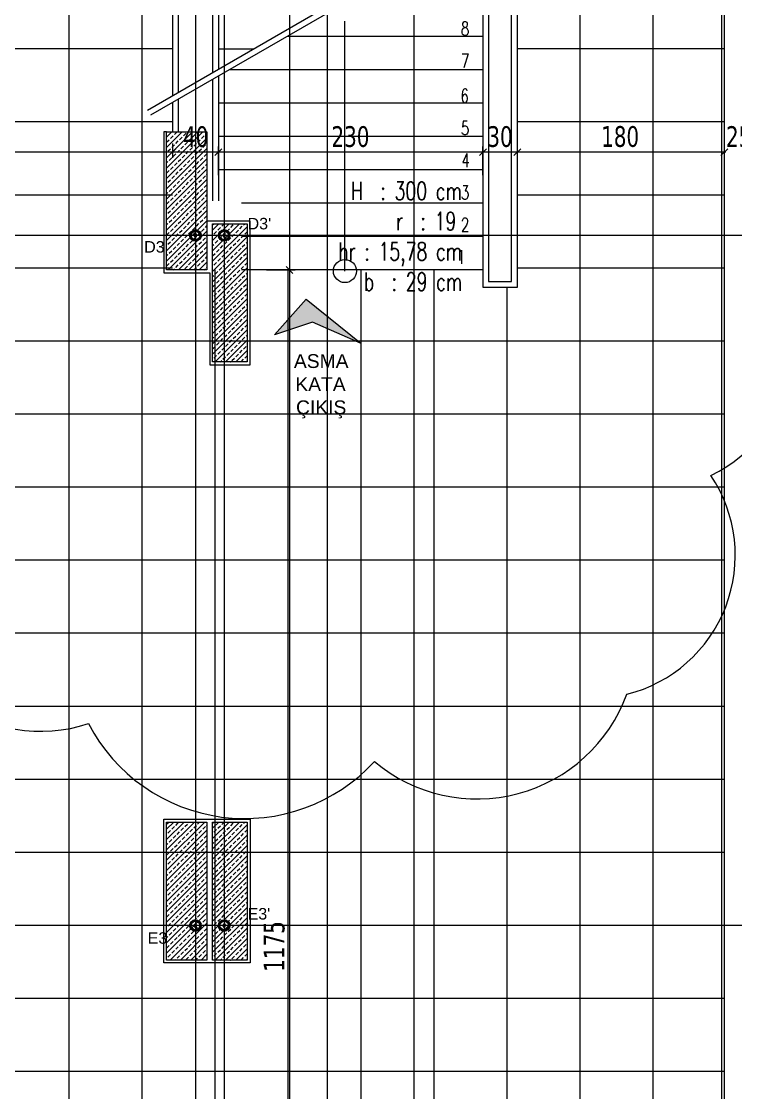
# Model space of a CAD drawing. Header units: millimetres. Extents: x 43168.9 to 43194.6, y -25545.1 to -25543.4.
# Drawn here: x 43171.6986 to 43171.8228, y -25544.373 to -25544.1867 of the extents above; entities that cross this region are included whole.
import ezdxf
from ezdxf.enums import TextEntityAlignment as Align

# ---------------------------------------------------------------- set-up
doc = ezdxf.new("R2010")
doc.units = ezdxf.units.MM
doc.header["$LTSCALE"] = 200
doc.linetypes.add('DASHDOT', pattern=[1, 0.5, -0.25, 0, -0.25])
doc.linetypes.add('DASHDOT2', pattern=[0.5, 0.25, -0.125, 0, -0.125])
for name, color, linetype in [('aks_sgh', 5, 'DASHDOT2'), ('duv_sgh', 4, 'Continuous'), ('kesitcizgisi_sgh', 22, 'Continuous'), ('kolon-b.a_sgh', 6, 'Continuous'), ('merdi_sgh', 3, 'Continuous'), ('olcuic_sgh', 183, 'Continuous'), ('sembol_sgh', 8, 'Continuous'), ('siva_sgh', 145, 'Continuous'), ('tarama-betonarme_sgh', 223, 'Continuous'), ('tarama-zemin_sgh', 197, 'Continuous'), ('yazi-genel_sgh', 7, 'Continuous'), ('yazi-merdi_sgh', 9, 'Continuous')]:
    doc.layers.add(name, color=color, linetype=linetype)
doc.styles.add('1-200', font='arial.ttf', dxfattribs={"height": 60})
doc.styles.add('dim', font='VERDANA.TTF', dxfattribs={"width": 0.7})
doc.styles.add('text2', font='arial.ttf')
doc.styles.add('text3', font='simplex8.shx', dxfattribs={"width": 0.7})

msp = doc.modelspace()

# ---------------------------------------------------------------- hatches: boundary and pattern name
h = msp.add_hatch(color=256)
edge = h.paths.add_edge_path()
edge.add_arc((43171.72888, -25544.22392), 0.001, 0, 360)
edge = h.paths.add_edge_path(flags=16)
edge.add_arc((43171.72888, -25544.22392), 0.00075, 0, 360)
h = msp.add_hatch(color=256)
edge = h.paths.add_edge_path()
edge.add_arc((43171.73388, -25544.22392), 0.001, 0, 360)
edge = h.paths.add_edge_path(flags=16)
edge.add_arc((43171.73388, -25544.22392), 0.00075, 0, 360)
msp.add_hatch(color=251).paths.add_polyline_path([(43171.74265, -25544.24121), (43171.74814, -25544.235), (43171.75771, -25544.2427), (43171.74922, -25544.23903)])
h = msp.add_hatch(color=256)
edge = h.paths.add_edge_path()
edge.add_arc((43171.72888, -25544.34392), 0.001, 0, 360)
edge = h.paths.add_edge_path(flags=16)
edge.add_arc((43171.72888, -25544.34392), 0.00075, 0, 360)
h = msp.add_hatch(color=256)
edge = h.paths.add_edge_path()
edge.add_arc((43171.73388, -25544.34392), 0.001, 0, 360)
edge = h.paths.add_edge_path(flags=16)
edge.add_arc((43171.73388, -25544.34392), 0.00075, 0, 360)

# ---------------------------------------------------------------- linework, layer by layer
at = {"color": 0, "linetype": 'ByBlock', "lineweight": -2}
for p, q in [((43171.72548, -25544.20885), (43171.72428, -25544.21005)), ((43171.72428, -25544.21005), (43171.72548, -25544.20885)), ((43171.73348, -25544.20885), (43171.73228, -25544.21005)), ((43171.73228, -25544.21005), (43171.73348, -25544.20885)), ((43171.77948, -25544.20885), (43171.77828, -25544.21005)), ((43171.77828, -25544.21005), (43171.77948, -25544.20885)), ((43171.78548, -25544.20885), (43171.78428, -25544.21005)), ((43171.78428, -25544.21005), (43171.78548, -25544.20885)), ((43171.82028, -25544.21005), (43171.82148, -25544.20885)), ((43171.82028, -25544.21005), (43171.82148, -25544.20885)), ((43171.72908, -25544.22372), (43171.72868, -25544.22372)), ((43171.72868, -25544.22372), (43171.72868, -25544.22412)), ((43171.72868, -25544.22412), (43171.72908, -25544.22412)), ((43171.72895, -25544.22385), (43171.72881, -25544.22399)), ((43171.72895, -25544.22399), (43171.72881, -25544.22385)), ((43171.72908, -25544.22412), (43171.72908, -25544.22372)), ((43171.73408, -25544.22372), (43171.73368, -25544.22372)), ((43171.73368, -25544.22372), (43171.73368, -25544.22412)), ((43171.73368, -25544.22412), (43171.73408, -25544.22412)), ((43171.73395, -25544.22385), (43171.73381, -25544.22399)), ((43171.73395, -25544.22399), (43171.73381, -25544.22385)), ((43171.73408, -25544.22412), (43171.73408, -25544.22372)), ((43171.74465, -25544.22932), (43171.74585, -25544.23052)), ((43171.74585, -25544.23052), (43171.74465, -25544.22932)), ((43171.72908, -25544.34372), (43171.72868, -25544.34372)), ((43171.72868, -25544.34372), (43171.72868, -25544.34412)), ((43171.72868, -25544.34412), (43171.72908, -25544.34412)), ((43171.72895, -25544.34385), (43171.72881, -25544.34399)), ((43171.72895, -25544.34399), (43171.72881, -25544.34385)), ((43171.72908, -25544.34412), (43171.72908, -25544.34372)), ((43171.73408, -25544.34372), (43171.73368, -25544.34372)), ((43171.73368, -25544.34372), (43171.73368, -25544.34412)), ((43171.73368, -25544.34412), (43171.73408, -25544.34412)), ((43171.73395, -25544.34385), (43171.73381, -25544.34399)), ((43171.73395, -25544.34399), (43171.73381, -25544.34385)), ((43171.73408, -25544.34412), (43171.73408, -25544.34372))]:
    msp.add_line(p, q, dxfattribs=at)
at = {"color": 0}
for p, q in [((43171.74265, -25544.24121), (43171.74814, -25544.235)), ((43171.74814, -25544.235), (43171.75771, -25544.2427)), ((43171.74922, -25544.23903), (43171.74265, -25544.24121)), ((43171.75771, -25544.2427), (43171.74922, -25544.23903))]:
    msp.add_line(p, q, dxfattribs=at)
for p, q in [((43171.81854, -25544.26568), (43171.81854, -25544.26568)), ((43171.80391, -25544.30369), (43171.80391, -25544.30369)), ((43171.71029, -25544.30881), (43171.71029, -25544.30881)), ((43171.76002, -25544.31539), (43171.76002, -25544.31539))]:
    msp.add_line(p, q)
at = {"color": 0, "linetype": 'Continuous', "lineweight": -2}
for centre, radius in [((43171.72888, -25544.22392), 0.001), ((43171.72888, -25544.22392), 0.00075), ((43171.73388, -25544.22392), 0.001), ((43171.73388, -25544.22392), 0.00075), ((43171.72888, -25544.34392), 0.001), ((43171.72888, -25544.34392), 0.00075), ((43171.73388, -25544.34392), 0.001), ((43171.73388, -25544.34392), 0.00075)]:
    msp.add_circle(centre, radius, dxfattribs=at)
for centre, radius, start, end in [((43171.80698, -25544.24218), 0.02619, 296.1748, 46.1748), ((43171.79791, -25544.27957), 0.02486, 283.952, 33.952), ((43171.70195, -25544.28336), 0.02678, 178.1452, 288.1452), ((43171.77787, -25544.29418), 0.02772, 229.9236, 339.9236), ((43171.73746, -25544.29469), 0.03062, 207.4646, 317.4646)]:
    msp.add_arc(centre, radius, start, end)
at = {"layer": 'aks_sgh'}
for p, q in [((43171.72888, -25543.74092), (43171.72888, -25544.60992)), ((43171.73388, -25543.74092), (43171.73388, -25544.60992)), ((43171.76688, -25543.74092), (43171.76688, -25544.60992)), ((43172.26688, -25544.22392), (43171.46488, -25544.22392)), ((43172.26688, -25544.34392), (43171.46488, -25544.34392))]:
    msp.add_line(p, q, dxfattribs=at)
at = {"layer": 'duv_sgh'}
msp.add_line((43171.82088, -25544.46492), (43171.82088, -25543.83992), dxfattribs=at)
at = {"layer": 'kesitcizgisi_sgh', "linetype": 'DASHDOT'}
msp.add_line((43171.75188, -25544.61379), (43171.75188, -25543.80816), dxfattribs=at)
at = {"layer": 'kolon-b.a_sgh'}
for p, q in [((43171.72388, -25544.20592), (43171.73088, -25544.20592)), ((43171.72388, -25544.22992), (43171.72388, -25544.20592)), ((43171.73088, -25544.20592), (43171.73088, -25544.22992)), ((43171.73188, -25544.22192), (43171.73788, -25544.22192)), ((43171.73188, -25544.24592), (43171.73188, -25544.22192)), ((43171.73788, -25544.22192), (43171.73788, -25544.24592)), ((43171.73088, -25544.22992), (43171.72388, -25544.22992)), ((43171.73788, -25544.24592), (43171.73188, -25544.24592)), ((43171.72388, -25544.32592), (43171.73088, -25544.32592)), ((43171.72388, -25544.34992), (43171.72388, -25544.32592)), ((43171.73088, -25544.32592), (43171.73088, -25544.34992)), ((43171.73188, -25544.32592), (43171.73788, -25544.32592)), ((43171.73188, -25544.34992), (43171.73188, -25544.32592)), ((43171.73788, -25544.32592), (43171.73788, -25544.34992)), ((43171.73088, -25544.34992), (43171.72388, -25544.34992)), ((43171.73788, -25544.34992), (43171.73188, -25544.34992))]:
    msp.add_line(p, q, dxfattribs=at)
at = {"layer": 'merdi_sgh'}
for p, q in [((43171.73188, -25544.10992), (43171.73188, -25544.19564)), ((43171.73288, -25544.10992), (43171.73288, -25544.19507)), ((43171.72488, -25544.12192), (43171.72488, -25544.19969)), ((43171.72588, -25544.12192), (43171.72588, -25544.19911)), ((43171.78882, -25544.16277), (43171.72056, -25544.20218)), ((43171.78932, -25544.16364), (43171.72106, -25544.20304)), ((43171.78388, -25544.23192), (43171.78388, -25544.16678)), ((43171.78488, -25544.23292), (43171.78488, -25544.1662)), ((43171.77988, -25544.16909), (43171.77988, -25544.23192)), ((43171.77888, -25544.16966), (43171.77888, -25544.23292)), ((43171.77888, -25544.18932), (43171.74483, -25544.18932)), ((43171.73902, -25544.19152), (43171.73288, -25544.19152)), ((43171.77888, -25544.19512), (43171.73479, -25544.19512)), ((43171.73188, -25544.1968), (43171.73188, -25544.21792)), ((43171.73288, -25544.19622), (43171.73288, -25544.21792)), ((43171.72488, -25544.20084), (43171.72488, -25544.20592)), ((43171.72588, -25544.20026), (43171.72588, -25544.20592)), ((43171.77888, -25544.20092), (43171.73288, -25544.20092)), ((43171.77888, -25544.20672), (43171.73288, -25544.20672)), ((43171.77888, -25544.21252), (43171.73288, -25544.21252)), ((43171.77888, -25544.21832), (43171.73688, -25544.21832)), ((43171.77888, -25544.22412), (43171.73688, -25544.22412)), ((43171.77888, -25544.22992), (43171.73688, -25544.22992)), ((43171.77988, -25544.23192), (43171.78388, -25544.23192)), ((43171.77888, -25544.23292), (43171.78488, -25544.23292))]:
    msp.add_line(p, q, dxfattribs=at)
at = {"layer": 'olcuic_sgh'}
for p, q in [((43171.74525, -25544.09767), (43171.74525, -25544.23017)), ((43171.72488, -25544.20792), (43171.72488, -25544.21045)), ((43171.72488, -25544.20792), (43171.72488, -25544.21045)), ((43171.73288, -25544.21345), (43171.73288, -25544.20845)), ((43171.73288, -25544.21345), (43171.73288, -25544.20845)), ((43171.77888, -25544.21345), (43171.77888, -25544.20845)), ((43171.77888, -25544.21345), (43171.77888, -25544.20845)), ((43171.78488, -25544.20945), (43171.78488, -25544.20845)), ((43171.78488, -25544.20945), (43171.78488, -25544.20845)), ((43171.82088, -25544.20945), (43171.82088, -25544.20845)), ((43171.82088, -25544.20945), (43171.82088, -25544.20845)), ((43171.72513, -25544.20945), (43171.54863, -25544.20945)), ((43171.73313, -25544.20945), (43171.72463, -25544.20945)), ((43171.77913, -25544.20945), (43171.73263, -25544.20945)), ((43171.78513, -25544.20945), (43171.77863, -25544.20945)), ((43171.82113, -25544.20945), (43171.78463, -25544.20945)), ((43171.82088, -25544.20945), (43171.81968, -25544.20945)), ((43171.74125, -25544.22992), (43171.74625, -25544.22992)), ((43171.74125, -25544.22992), (43171.74625, -25544.22992)), ((43171.74525, -25544.22967), (43171.74525, -25544.46517))]:
    msp.add_line(p, q, dxfattribs=at)
at = {"layer": 'sembol_sgh'}
msp.add_line((43171.75488, -25544.23012), (43171.75488, -25544.18667), dxfattribs=at)
msp.add_circle((43171.75488, -25544.23012), 0.002, dxfattribs=at)
at = {"layer": 'siva_sgh'}
for p, q in [((43171.82038, -25543.83992), (43171.82038, -25544.46492)), ((43171.72388, -25544.20592), (43171.72338, -25544.20592)), ((43171.72338, -25544.20592), (43171.72338, -25544.23042)), ((43171.73838, -25544.22142), (43171.73088, -25544.22142)), ((43171.73838, -25544.24642), (43171.73838, -25544.22142)), ((43171.72338, -25544.23042), (43171.73138, -25544.23042)), ((43171.73138, -25544.23042), (43171.73138, -25544.24642)), ((43171.73138, -25544.24642), (43171.73838, -25544.24642)), ((43171.72338, -25544.35042), (43171.72338, -25544.32542)), ((43171.72338, -25544.32542), (43171.73138, -25544.32542)), ((43171.73138, -25544.32542), (43171.73138, -25544.32542)), ((43171.73138, -25544.32542), (43171.73838, -25544.32542)), ((43171.73838, -25544.32542), (43171.73838, -25544.35042)), ((43171.73838, -25544.35042), (43171.72338, -25544.35042))]:
    msp.add_line(p, q, dxfattribs=at)
at = {"layer": 'tarama-betonarme_sgh'}
for p, q in [((43171.72388, -25544.20683), (43171.72479, -25544.20592)), ((43171.72388, -25544.20863), (43171.72659, -25544.20592)), ((43171.72388, -25544.21042), (43171.72838, -25544.20592)), ((43171.72388, -25544.21222), (43171.73018, -25544.20592)), ((43171.72388, -25544.20593), (43171.72389, -25544.20592)), ((43171.72456, -25544.20705), (43171.72501, -25544.2066)), ((43171.72523, -25544.20638), (43171.72568, -25544.20593)), ((43171.7268, -25544.2066), (43171.72725, -25544.20615)), ((43171.72748, -25544.20593), (43171.72749, -25544.20592)), ((43171.72837, -25544.20683), (43171.72882, -25544.20638)), ((43171.72905, -25544.20615), (43171.72928, -25544.20592)), ((43171.72995, -25544.20705), (43171.73039, -25544.2066)), ((43171.73062, -25544.20638), (43171.73088, -25544.20612)), ((43171.72388, -25544.21402), (43171.73088, -25544.20702)), ((43171.72388, -25544.20773), (43171.72433, -25544.20728)), ((43171.72478, -25544.20862), (43171.72523, -25544.20817)), ((43171.72546, -25544.20795), (43171.7259, -25544.2075)), ((43171.72613, -25544.20728), (43171.72658, -25544.20683)), ((43171.72635, -25544.20885), (43171.7268, -25544.2084)), ((43171.72703, -25544.20817), (43171.72748, -25544.20773)), ((43171.7277, -25544.2075), (43171.72815, -25544.20705)), ((43171.72792, -25544.20907), (43171.72837, -25544.20862)), ((43171.7286, -25544.2084), (43171.72905, -25544.20795)), ((43171.72927, -25544.20773), (43171.72972, -25544.20728)), ((43171.73017, -25544.20862), (43171.73062, -25544.20817)), ((43171.73084, -25544.20795), (43171.73088, -25544.20791)), ((43171.72388, -25544.21581), (43171.73088, -25544.20881)), ((43171.72388, -25544.20953), (43171.72388, -25544.20952)), ((43171.72411, -25544.2093), (43171.72456, -25544.20885)), ((43171.72433, -25544.21087), (43171.72478, -25544.21042)), ((43171.72501, -25544.21019), (43171.72546, -25544.20975)), ((43171.72568, -25544.20952), (43171.72613, -25544.20907)), ((43171.72658, -25544.21042), (43171.72703, -25544.20997)), ((43171.72725, -25544.20975), (43171.7277, -25544.2093)), ((43171.72815, -25544.21064), (43171.7286, -25544.21019)), ((43171.72882, -25544.20997), (43171.72927, -25544.20952)), ((43171.7295, -25544.2093), (43171.72995, -25544.20885)), ((43171.72972, -25544.21087), (43171.73017, -25544.21042)), ((43171.73039, -25544.21019), (43171.73084, -25544.20975)), ((43171.72388, -25544.21761), (43171.73088, -25544.21061)), ((43171.72388, -25544.21132), (43171.72411, -25544.21109)), ((43171.72456, -25544.21244), (43171.72501, -25544.21199)), ((43171.72523, -25544.21177), (43171.72568, -25544.21132)), ((43171.7259, -25544.21109), (43171.72635, -25544.21064)), ((43171.72613, -25544.21266), (43171.72658, -25544.21222)), ((43171.7268, -25544.21199), (43171.72725, -25544.21154)), ((43171.72748, -25544.21132), (43171.72792, -25544.21087)), ((43171.72837, -25544.21222), (43171.72882, -25544.21177)), ((43171.72905, -25544.21154), (43171.7295, -25544.21109)), ((43171.72995, -25544.21244), (43171.73039, -25544.21199)), ((43171.73062, -25544.21177), (43171.73088, -25544.21151)), ((43171.72388, -25544.2194), (43171.73088, -25544.2124)), ((43171.72388, -25544.21311), (43171.72433, -25544.21266)), ((43171.72388, -25544.2212), (43171.73088, -25544.2142)), ((43171.72411, -25544.21468), (43171.72456, -25544.21424)), ((43171.72478, -25544.21401), (43171.72523, -25544.21356)), ((43171.72546, -25544.21334), (43171.7259, -25544.21289)), ((43171.72635, -25544.21424), (43171.7268, -25544.21379)), ((43171.72703, -25544.21356), (43171.72748, -25544.21311)), ((43171.7277, -25544.21289), (43171.72815, -25544.21244)), ((43171.72792, -25544.21446), (43171.72837, -25544.21401)), ((43171.7286, -25544.21379), (43171.72905, -25544.21334)), ((43171.72927, -25544.21311), (43171.72972, -25544.21266)), ((43171.7295, -25544.21468), (43171.72995, -25544.21424)), ((43171.73017, -25544.21401), (43171.73062, -25544.21356)), ((43171.73084, -25544.21334), (43171.73088, -25544.2133)), ((43171.72388, -25544.21491), (43171.72388, -25544.21491)), ((43171.72388, -25544.223), (43171.73088, -25544.216)), ((43171.72433, -25544.21626), (43171.72478, -25544.21581)), ((43171.72501, -25544.21558), (43171.72546, -25544.21513)), ((43171.72568, -25544.21491), (43171.72613, -25544.21446)), ((43171.7259, -25544.21648), (43171.72635, -25544.21603)), ((43171.72658, -25544.21581), (43171.72703, -25544.21536)), ((43171.72725, -25544.21513), (43171.7277, -25544.21468)), ((43171.72815, -25544.21603), (43171.7286, -25544.21558)), ((43171.72882, -25544.21536), (43171.72927, -25544.21491)), ((43171.72972, -25544.21626), (43171.73017, -25544.21581)), ((43171.73039, -25544.21558), (43171.73084, -25544.21513)), ((43171.72388, -25544.21671), (43171.72411, -25544.21648)), ((43171.72388, -25544.22479), (43171.73088, -25544.21779)), ((43171.72456, -25544.21783), (43171.72501, -25544.21738)), ((43171.72523, -25544.21715), (43171.72568, -25544.21671)), ((43171.72613, -25544.21805), (43171.72658, -25544.2176)), ((43171.7268, -25544.21738), (43171.72725, -25544.21693)), ((43171.72748, -25544.21671), (43171.72792, -25544.21626)), ((43171.7277, -25544.21828), (43171.72815, -25544.21783)), ((43171.72837, -25544.2176), (43171.72882, -25544.21715)), ((43171.72905, -25544.21693), (43171.7295, -25544.21648)), ((43171.72995, -25544.21783), (43171.73039, -25544.21738)), ((43171.73062, -25544.21715), (43171.73088, -25544.21689)), ((43171.72388, -25544.2185), (43171.72433, -25544.21805)), ((43171.72388, -25544.22659), (43171.73088, -25544.21959)), ((43171.72411, -25544.22007), (43171.72456, -25544.21962)), ((43171.72478, -25544.2194), (43171.72523, -25544.21895)), ((43171.72546, -25544.21873), (43171.7259, -25544.21828)), ((43171.72635, -25544.21962), (43171.7268, -25544.21917)), ((43171.72703, -25544.21895), (43171.72748, -25544.2185)), ((43171.72792, -25544.21985), (43171.72837, -25544.2194)), ((43171.7286, -25544.21917), (43171.72905, -25544.21873)), ((43171.72927, -25544.2185), (43171.72972, -25544.21805)), ((43171.7295, -25544.22007), (43171.72995, -25544.21962)), ((43171.73017, -25544.2194), (43171.73062, -25544.21895)), ((43171.73084, -25544.21873), (43171.73088, -25544.21869)), ((43171.72388, -25544.2203), (43171.72388, -25544.2203)), ((43171.72388, -25544.22838), (43171.73088, -25544.22138)), ((43171.72433, -25544.22164), (43171.72478, -25544.2212)), ((43171.72501, -25544.22097), (43171.72546, -25544.22052)), ((43171.72568, -25544.2203), (43171.72613, -25544.21985)), ((43171.7259, -25544.22187), (43171.72635, -25544.22142)), ((43171.72658, -25544.2212), (43171.72703, -25544.22075)), ((43171.72725, -25544.22052), (43171.7277, -25544.22007)), ((43171.72748, -25544.22209), (43171.72792, -25544.22164)), ((43171.72815, -25544.22142), (43171.7286, -25544.22097)), ((43171.72882, -25544.22075), (43171.72927, -25544.2203)), ((43171.72972, -25544.22164), (43171.73017, -25544.2212)), ((43171.73039, -25544.22097), (43171.73084, -25544.22052)), ((43171.72388, -25544.2221), (43171.72411, -25544.22187)), ((43171.72388, -25544.22389), (43171.72433, -25544.22344)), ((43171.72414, -25544.22992), (43171.73088, -25544.22318)), ((43171.72456, -25544.22322), (43171.72501, -25544.22277)), ((43171.72523, -25544.22254), (43171.72568, -25544.22209)), ((43171.72613, -25544.22344), (43171.72658, -25544.22299)), ((43171.7268, -25544.22277), (43171.72725, -25544.22232)), ((43171.7277, -25544.22366), (43171.72815, -25544.22322)), ((43171.72837, -25544.22299), (43171.72882, -25544.22254)), ((43171.72905, -25544.22232), (43171.7295, -25544.22187)), ((43171.72927, -25544.22389), (43171.72972, -25544.22344)), ((43171.72995, -25544.22322), (43171.73039, -25544.22277)), ((43171.73062, -25544.22254), (43171.73088, -25544.22228)), ((43171.73188, -25544.22301), (43171.73297, -25544.22192)), ((43171.73188, -25544.2248), (43171.73476, -25544.22192)), ((43171.73188, -25544.2266), (43171.73656, -25544.22192)), ((43171.73188, -25544.22211), (43171.73207, -25544.22192)), ((43171.73188, -25544.2284), (43171.73788, -25544.2224)), ((43171.7321, -25544.22368), (43171.73255, -25544.22324)), ((43171.73277, -25544.22301), (43171.73322, -25544.22256)), ((43171.73345, -25544.22234), (43171.73387, -25544.22192)), ((43171.73367, -25544.22391), (43171.73412, -25544.22346)), ((43171.73435, -25544.22324), (43171.73479, -25544.22279)), ((43171.73502, -25544.22256), (43171.73547, -25544.22211)), ((43171.73592, -25544.22346), (43171.73637, -25544.22301)), ((43171.73659, -25544.22279), (43171.73704, -25544.22234)), ((43171.73726, -25544.22211), (43171.73746, -25544.22192)), ((43171.73749, -25544.22368), (43171.73788, -25544.22329)), ((43171.72411, -25544.22546), (43171.72456, -25544.22501)), ((43171.72478, -25544.22479), (43171.72523, -25544.22434)), ((43171.72546, -25544.22411), (43171.7259, -25544.22366)), ((43171.72568, -25544.22569), (43171.72613, -25544.22524)), ((43171.72594, -25544.22992), (43171.73088, -25544.22498)), ((43171.72635, -25544.22501), (43171.7268, -25544.22456)), ((43171.72703, -25544.22434), (43171.72748, -25544.22389)), ((43171.72792, -25544.22524), (43171.72837, -25544.22479)), ((43171.7286, -25544.22456), (43171.72905, -25544.22411)), ((43171.7295, -25544.22546), (43171.72995, -25544.22501)), ((43171.73017, -25544.22479), (43171.73062, -25544.22434)), ((43171.73084, -25544.22411), (43171.73088, -25544.22408)), ((43171.73188, -25544.23019), (43171.73788, -25544.22419)), ((43171.73233, -25544.22526), (43171.73277, -25544.22481)), ((43171.733, -25544.22458), (43171.73345, -25544.22413)), ((43171.7339, -25544.22548), (43171.73435, -25544.22503)), ((43171.73457, -25544.22481), (43171.73502, -25544.22436)), ((43171.73524, -25544.22413), (43171.73569, -25544.22368)), ((43171.73547, -25544.2257), (43171.73592, -25544.22526)), ((43171.73614, -25544.22503), (43171.73659, -25544.22458)), ((43171.73682, -25544.22436), (43171.73726, -25544.22391)), ((43171.73771, -25544.22526), (43171.73788, -25544.22509)), ((43171.72388, -25544.22569), (43171.72388, -25544.22569)), ((43171.72388, -25544.22749), (43171.72411, -25544.22726)), ((43171.72433, -25544.22703), (43171.72478, -25544.22658)), ((43171.72501, -25544.22636), (43171.72546, -25544.22591)), ((43171.7259, -25544.22726), (43171.72635, -25544.22681)), ((43171.72658, -25544.22658), (43171.72703, -25544.22613)), ((43171.72725, -25544.22591), (43171.7277, -25544.22546)), ((43171.72748, -25544.22748), (43171.72792, -25544.22703)), ((43171.72773, -25544.22992), (43171.73088, -25544.22677)), ((43171.72815, -25544.22681), (43171.7286, -25544.22636)), ((43171.72882, -25544.22613), (43171.72927, -25544.22569)), ((43171.72905, -25544.22771), (43171.7295, -25544.22726)), ((43171.72972, -25544.22703), (43171.73017, -25544.22658)), ((43171.73039, -25544.22636), (43171.73084, -25544.22591)), ((43171.73188, -25544.2257), (43171.7321, -25544.22548)), ((43171.73188, -25544.23199), (43171.73788, -25544.22599)), ((43171.73188, -25544.2275), (43171.73233, -25544.22705)), ((43171.73255, -25544.22683), (43171.733, -25544.22638)), ((43171.73322, -25544.22615), (43171.73367, -25544.2257)), ((43171.73412, -25544.22705), (43171.73457, -25544.2266)), ((43171.73479, -25544.22638), (43171.73524, -25544.22593)), ((43171.73569, -25544.22728), (43171.73614, -25544.22683)), ((43171.73637, -25544.2266), (43171.73682, -25544.22615)), ((43171.73704, -25544.22593), (43171.73749, -25544.22548)), ((43171.73726, -25544.2275), (43171.73771, -25544.22705)), ((43171.72388, -25544.22928), (43171.72433, -25544.22883)), ((43171.72456, -25544.2286), (43171.72501, -25544.22816)), ((43171.72523, -25544.22793), (43171.72568, -25544.22748)), ((43171.72546, -25544.2295), (43171.7259, -25544.22905)), ((43171.72613, -25544.22883), (43171.72658, -25544.22838)), ((43171.7268, -25544.22816), (43171.72725, -25544.22771)), ((43171.7277, -25544.22905), (43171.72815, -25544.2286)), ((43171.72837, -25544.22838), (43171.72882, -25544.22793)), ((43171.72927, -25544.22928), (43171.72972, -25544.22883)), ((43171.72953, -25544.22992), (43171.73088, -25544.22857)), ((43171.72995, -25544.2286), (43171.73039, -25544.22816)), ((43171.73062, -25544.22793), (43171.73088, -25544.22767)), ((43171.73188, -25544.23378), (43171.73788, -25544.22778)), ((43171.7321, -25544.22907), (43171.73255, -25544.22862)), ((43171.73277, -25544.2284), (43171.73322, -25544.22795)), ((43171.73345, -25544.22773), (43171.7339, -25544.22728)), ((43171.73367, -25544.2293), (43171.73412, -25544.22885)), ((43171.73435, -25544.22862), (43171.73479, -25544.22817)), ((43171.73502, -25544.22795), (43171.73547, -25544.2275)), ((43171.73524, -25544.22952), (43171.73569, -25544.22907)), ((43171.73592, -25544.22885), (43171.73637, -25544.2284)), ((43171.73659, -25544.22817), (43171.73704, -25544.22773)), ((43171.73749, -25544.22907), (43171.73788, -25544.22868)), ((43171.72504, -25544.22992), (43171.72523, -25544.22973)), ((43171.72703, -25544.22973), (43171.72748, -25544.22928)), ((43171.72863, -25544.22992), (43171.72905, -25544.2295)), ((43171.73043, -25544.22992), (43171.73062, -25544.22973)), ((43171.73084, -25544.2295), (43171.73088, -25544.22947)), ((43171.73188, -25544.23558), (43171.73788, -25544.22958)), ((43171.73188, -25544.23109), (43171.7321, -25544.23087)), ((43171.73233, -25544.23064), (43171.73277, -25544.2302)), ((43171.733, -25544.22997), (43171.73345, -25544.22952)), ((43171.7339, -25544.23087), (43171.73435, -25544.23042)), ((43171.73457, -25544.2302), (43171.73502, -25544.22975)), ((43171.73547, -25544.23109), (43171.73592, -25544.23064)), ((43171.73614, -25544.23042), (43171.73659, -25544.22997)), ((43171.73682, -25544.22975), (43171.73726, -25544.2293)), ((43171.73704, -25544.23132), (43171.73749, -25544.23087)), ((43171.73771, -25544.23064), (43171.73788, -25544.23048)), ((43171.73188, -25544.23738), (43171.73788, -25544.23138)), ((43171.73188, -25544.23289), (43171.73233, -25544.23244)), ((43171.73255, -25544.23222), (43171.733, -25544.23177)), ((43171.73322, -25544.23154), (43171.73367, -25544.23109)), ((43171.73345, -25544.23311), (43171.7339, -25544.23266)), ((43171.73412, -25544.23244), (43171.73457, -25544.23199)), ((43171.73479, -25544.23177), (43171.73524, -25544.23132)), ((43171.73569, -25544.23266), (43171.73614, -25544.23222)), ((43171.73637, -25544.23199), (43171.73682, -25544.23154)), ((43171.73726, -25544.23289), (43171.73771, -25544.23244)), ((43171.73188, -25544.23917), (43171.73788, -25544.23317)), ((43171.7321, -25544.23446), (43171.73255, -25544.23401)), ((43171.73277, -25544.23379), (43171.73322, -25544.23334)), ((43171.73367, -25544.23469), (43171.73412, -25544.23424)), ((43171.73435, -25544.23401), (43171.73479, -25544.23356)), ((43171.73502, -25544.23334), (43171.73547, -25544.23289)), ((43171.73524, -25544.23491), (43171.73569, -25544.23446)), ((43171.73592, -25544.23424), (43171.73637, -25544.23379)), ((43171.73659, -25544.23356), (43171.73704, -25544.23311)), ((43171.73682, -25544.23513), (43171.73726, -25544.23469)), ((43171.73749, -25544.23446), (43171.73788, -25544.23407)), ((43171.73188, -25544.24097), (43171.73788, -25544.23497)), ((43171.73188, -25544.23648), (43171.7321, -25544.23626)), ((43171.73233, -25544.23603), (43171.73277, -25544.23558)), ((43171.733, -25544.23536), (43171.73345, -25544.23491)), ((43171.73322, -25544.23693), (43171.73367, -25544.23648)), ((43171.7339, -25544.23626), (43171.73435, -25544.23581)), ((43171.73457, -25544.23558), (43171.73502, -25544.23513)), ((43171.73547, -25544.23648), (43171.73592, -25544.23603)), ((43171.73614, -25544.23581), (43171.73659, -25544.23536)), ((43171.73704, -25544.23671), (43171.73749, -25544.23626)), ((43171.73771, -25544.23603), (43171.73788, -25544.23587)), ((43171.73188, -25544.24276), (43171.73788, -25544.23676)), ((43171.73188, -25544.23827), (43171.73233, -25544.23783)), ((43171.73255, -25544.2376), (43171.733, -25544.23715)), ((43171.73345, -25544.2385), (43171.7339, -25544.23805)), ((43171.73412, -25544.23783), (43171.73457, -25544.23738)), ((43171.73479, -25544.23715), (43171.73524, -25544.23671)), ((43171.73502, -25544.23873), (43171.73547, -25544.23828)), ((43171.73569, -25544.23805), (43171.73614, -25544.2376)), ((43171.73637, -25544.23738), (43171.73682, -25544.23693)), ((43171.73726, -25544.23828), (43171.73771, -25544.23783)), ((43171.73188, -25544.24456), (43171.73788, -25544.23856)), ((43171.7321, -25544.23985), (43171.73255, -25544.2394)), ((43171.73277, -25544.23918), (43171.73322, -25544.23873)), ((43171.733, -25544.24075), (43171.73345, -25544.2403)), ((43171.73367, -25544.24007), (43171.73412, -25544.23962)), ((43171.73435, -25544.2394), (43171.73479, -25544.23895)), ((43171.73524, -25544.2403), (43171.73569, -25544.23985)), ((43171.73592, -25544.23962), (43171.73637, -25544.23918)), ((43171.73659, -25544.23895), (43171.73704, -25544.2385)), ((43171.73682, -25544.24052), (43171.73726, -25544.24007)), ((43171.73749, -25544.23985), (43171.73788, -25544.23946)), ((43171.73188, -25544.24187), (43171.7321, -25544.24164)), ((43171.73232, -25544.24592), (43171.73788, -25544.24036)), ((43171.73233, -25544.24142), (43171.73277, -25544.24097)), ((43171.73322, -25544.24232), (43171.73367, -25544.24187)), ((43171.7339, -25544.24164), (43171.73435, -25544.2412)), ((43171.73411, -25544.24592), (43171.73788, -25544.24215)), ((43171.73457, -25544.24097), (43171.73502, -25544.24052)), ((43171.73479, -25544.24254), (43171.73524, -25544.24209)), ((43171.73547, -25544.24187), (43171.73592, -25544.24142)), ((43171.73614, -25544.2412), (43171.73659, -25544.24075)), ((43171.73704, -25544.24209), (43171.73749, -25544.24164)), ((43171.73771, -25544.24142), (43171.73788, -25544.24125)), ((43171.73188, -25544.24366), (43171.73233, -25544.24322)), ((43171.73255, -25544.24299), (43171.733, -25544.24254)), ((43171.73345, -25544.24389), (43171.7339, -25544.24344)), ((43171.73412, -25544.24322), (43171.73457, -25544.24277)), ((43171.73502, -25544.24411), (43171.73547, -25544.24367)), ((43171.73569, -25544.24344), (43171.73614, -25544.24299)), ((43171.73591, -25544.24592), (43171.73788, -25544.24395)), ((43171.73637, -25544.24277), (43171.73682, -25544.24232)), ((43171.73659, -25544.24434), (43171.73704, -25544.24389)), ((43171.73726, -25544.24367), (43171.73771, -25544.24322)), ((43171.7321, -25544.24524), (43171.73255, -25544.24479)), ((43171.73277, -25544.24456), (43171.73322, -25544.24411)), ((43171.73321, -25544.24592), (43171.73345, -25544.24569)), ((43171.73367, -25544.24546), (43171.73412, -25544.24501)), ((43171.73435, -25544.24479), (43171.73479, -25544.24434)), ((43171.73524, -25544.24569), (43171.73569, -25544.24524)), ((43171.73592, -25544.24501), (43171.73637, -25544.24456)), ((43171.73682, -25544.24591), (43171.73726, -25544.24546)), ((43171.73749, -25544.24524), (43171.73788, -25544.24485)), ((43171.7377, -25544.24592), (43171.73788, -25544.24574)), ((43171.73501, -25544.24592), (43171.73502, -25544.24591)), ((43171.72388, -25544.32717), (43171.72513, -25544.32592)), ((43171.72388, -25544.32896), (43171.72692, -25544.32592)), ((43171.72388, -25544.33076), (43171.72872, -25544.32592)), ((43171.72388, -25544.33256), (43171.73051, -25544.32592)), ((43171.72388, -25544.32626), (43171.72423, -25544.32592)), ((43171.7277, -25544.32604), (43171.72782, -25544.32592)), ((43171.72927, -25544.32626), (43171.72962, -25544.32592)), ((43171.73188, -25544.32701), (43171.73297, -25544.32592)), ((43171.73188, -25544.3288), (43171.73476, -25544.32592)), ((43171.73188, -25544.3306), (43171.73656, -25544.32592)), ((43171.73188, -25544.32611), (43171.73207, -25544.32592)), ((43171.73345, -25544.32634), (43171.73387, -25544.32592)), ((43171.73726, -25544.32611), (43171.73746, -25544.32592)), ((43171.72388, -25544.33435), (43171.73088, -25544.32735)), ((43171.72411, -25544.32784), (43171.72456, -25544.32739)), ((43171.72478, -25544.32716), (43171.72523, -25544.32671)), ((43171.72546, -25544.32649), (43171.7259, -25544.32604)), ((43171.72568, -25544.32806), (43171.72613, -25544.32761)), ((43171.72635, -25544.32739), (43171.7268, -25544.32694)), ((43171.72703, -25544.32671), (43171.72748, -25544.32626)), ((43171.72725, -25544.32828), (43171.7277, -25544.32784)), ((43171.72792, -25544.32761), (43171.72837, -25544.32716)), ((43171.7286, -25544.32694), (43171.72905, -25544.32649)), ((43171.7295, -25544.32784), (43171.72995, -25544.32739)), ((43171.73017, -25544.32716), (43171.73062, -25544.32671)), ((43171.73084, -25544.32649), (43171.73088, -25544.32645)), ((43171.73188, -25544.3324), (43171.73788, -25544.3264)), ((43171.7321, -25544.32768), (43171.73255, -25544.32724)), ((43171.73277, -25544.32701), (43171.73322, -25544.32656)), ((43171.73367, -25544.32791), (43171.73412, -25544.32746)), ((43171.73435, -25544.32724), (43171.73479, -25544.32679)), ((43171.73502, -25544.32656), (43171.73547, -25544.32611)), ((43171.73524, -25544.32813), (43171.73569, -25544.32768)), ((43171.73592, -25544.32746), (43171.73637, -25544.32701)), ((43171.73659, -25544.32679), (43171.73704, -25544.32634)), ((43171.73749, -25544.32768), (43171.73788, -25544.32729)), ((43171.72388, -25544.32807), (43171.72388, -25544.32806)), ((43171.72388, -25544.33615), (43171.73088, -25544.32915)), ((43171.72388, -25544.32986), (43171.72411, -25544.32963)), ((43171.72433, -25544.32941), (43171.72478, -25544.32896)), ((43171.72501, -25544.32873), (43171.72546, -25544.32828)), ((43171.7259, -25544.32963), (43171.72635, -25544.32918)), ((43171.72658, -25544.32896), (43171.72703, -25544.32851)), ((43171.72748, -25544.32986), (43171.72792, -25544.32941)), ((43171.72815, -25544.32918), (43171.7286, -25544.32873)), ((43171.72882, -25544.32851), (43171.72927, -25544.32806)), ((43171.72905, -25544.33008), (43171.7295, -25544.32963)), ((43171.72972, -25544.32941), (43171.73017, -25544.32896)), ((43171.73039, -25544.32873), (43171.73084, -25544.32828)), ((43171.73188, -25544.33419), (43171.73788, -25544.32819)), ((43171.73188, -25544.3297), (43171.7321, -25544.32948)), ((43171.73233, -25544.32926), (43171.73277, -25544.32881)), ((43171.733, -25544.32858), (43171.73345, -25544.32813)), ((43171.73322, -25544.33015), (43171.73367, -25544.3297)), ((43171.7339, -25544.32948), (43171.73435, -25544.32903)), ((43171.73457, -25544.32881), (43171.73502, -25544.32836)), ((43171.73547, -25544.3297), (43171.73592, -25544.32926)), ((43171.73614, -25544.32903), (43171.73659, -25544.32858)), ((43171.73682, -25544.32836), (43171.73726, -25544.32791)), ((43171.73704, -25544.32993), (43171.73749, -25544.32948)), ((43171.73771, -25544.32926), (43171.73788, -25544.32909)), ((43171.72388, -25544.33794), (43171.73088, -25544.33094)), ((43171.72388, -25544.33165), (43171.72433, -25544.3312)), ((43171.72456, -25544.33098), (43171.72501, -25544.33053)), ((43171.72523, -25544.33031), (43171.72568, -25544.32986)), ((43171.72546, -25544.33188), (43171.7259, -25544.33143)), ((43171.72613, -25544.3312), (43171.72658, -25544.33075)), ((43171.7268, -25544.33053), (43171.72725, -25544.33008)), ((43171.7277, -25544.33143), (43171.72815, -25544.33098)), ((43171.72837, -25544.33075), (43171.72882, -25544.33031)), ((43171.72927, -25544.33165), (43171.72972, -25544.3312)), ((43171.72995, -25544.33098), (43171.73039, -25544.33053)), ((43171.73062, -25544.33031), (43171.73088, -25544.33005)), ((43171.73188, -25544.33599), (43171.73788, -25544.32999)), ((43171.73188, -25544.3315), (43171.73233, -25544.33105)), ((43171.73255, -25544.33083), (43171.733, -25544.33038)), ((43171.73345, -25544.33173), (43171.7339, -25544.33128)), ((43171.73412, -25544.33105), (43171.73457, -25544.3306)), ((43171.73479, -25544.33038), (43171.73524, -25544.32993)), ((43171.73502, -25544.33195), (43171.73547, -25544.3315)), ((43171.73569, -25544.33128), (43171.73614, -25544.33083)), ((43171.73637, -25544.3306), (43171.73682, -25544.33015)), ((43171.73726, -25544.3315), (43171.73771, -25544.33105)), ((43171.72388, -25544.33974), (43171.73088, -25544.33274)), ((43171.72411, -25544.33322), (43171.72456, -25544.33278)), ((43171.72478, -25544.33255), (43171.72523, -25544.3321)), ((43171.72568, -25544.33345), (43171.72613, -25544.333)), ((43171.72635, -25544.33278), (43171.7268, -25544.33233)), ((43171.72703, -25544.3321), (43171.72748, -25544.33165)), ((43171.72725, -25544.33367), (43171.7277, -25544.33322)), ((43171.72792, -25544.333), (43171.72837, -25544.33255)), ((43171.7286, -25544.33233), (43171.72905, -25544.33188)), ((43171.7295, -25544.33322), (43171.72995, -25544.33278)), ((43171.73017, -25544.33255), (43171.73062, -25544.3321)), ((43171.73084, -25544.33188), (43171.73088, -25544.33184)), ((43171.73188, -25544.33778), (43171.73788, -25544.33178)), ((43171.7321, -25544.33307), (43171.73255, -25544.33262)), ((43171.73277, -25544.3324), (43171.73322, -25544.33195)), ((43171.73367, -25544.3333), (43171.73412, -25544.33285)), ((43171.73435, -25544.33262), (43171.73479, -25544.33217)), ((43171.73524, -25544.33352), (43171.73569, -25544.33307)), ((43171.73592, -25544.33285), (43171.73637, -25544.3324)), ((43171.73659, -25544.33217), (43171.73704, -25544.33173)), ((43171.73682, -25544.33375), (43171.73726, -25544.3333)), ((43171.73749, -25544.33307), (43171.73788, -25544.33268)), ((43171.72388, -25544.33345), (43171.72388, -25544.33345)), ((43171.72388, -25544.34154), (43171.73088, -25544.33454)), ((43171.72388, -25544.33525), (43171.72411, -25544.33502)), ((43171.72433, -25544.3348), (43171.72478, -25544.33435)), ((43171.72501, -25544.33412), (43171.72546, -25544.33367)), ((43171.72523, -25544.33569), (43171.72568, -25544.33524)), ((43171.7259, -25544.33502), (43171.72635, -25544.33457)), ((43171.72658, -25544.33435), (43171.72703, -25544.3339)), ((43171.72748, -25544.33524), (43171.72792, -25544.3348)), ((43171.72815, -25544.33457), (43171.7286, -25544.33412)), ((43171.72882, -25544.3339), (43171.72927, -25544.33345)), ((43171.72905, -25544.33547), (43171.7295, -25544.33502)), ((43171.72972, -25544.3348), (43171.73017, -25544.33435)), ((43171.73039, -25544.33412), (43171.73084, -25544.33367)), ((43171.73188, -25544.33958), (43171.73788, -25544.33358)), ((43171.73188, -25544.33509), (43171.7321, -25544.33487)), ((43171.73233, -25544.33464), (43171.73277, -25544.3342)), ((43171.733, -25544.33397), (43171.73345, -25544.33352)), ((43171.73322, -25544.33554), (43171.73367, -25544.33509)), ((43171.7339, -25544.33487), (43171.73435, -25544.33442)), ((43171.73457, -25544.3342), (43171.73502, -25544.33375)), ((43171.73547, -25544.33509), (43171.73592, -25544.33464)), ((43171.73614, -25544.33442), (43171.73659, -25544.33397)), ((43171.73704, -25544.33532), (43171.73749, -25544.33487)), ((43171.73771, -25544.33464), (43171.73788, -25544.33448)), ((43171.72388, -25544.34333), (43171.73088, -25544.33633)), ((43171.72388, -25544.33704), (43171.72433, -25544.33659)), ((43171.72456, -25544.33637), (43171.72501, -25544.33592)), ((43171.72546, -25544.33727), (43171.7259, -25544.33682)), ((43171.72613, -25544.33659), (43171.72658, -25544.33614)), ((43171.7268, -25544.33592), (43171.72725, -25544.33547)), ((43171.72703, -25544.33749), (43171.72748, -25544.33704)), ((43171.7277, -25544.33682), (43171.72815, -25544.33637)), ((43171.72837, -25544.33614), (43171.72882, -25544.33569)), ((43171.72927, -25544.33704), (43171.72972, -25544.33659)), ((43171.72995, -25544.33637), (43171.73039, -25544.33592)), ((43171.73062, -25544.33569), (43171.73088, -25544.33543)), ((43171.73188, -25544.34138), (43171.73788, -25544.33538)), ((43171.73188, -25544.33689), (43171.73233, -25544.33644)), ((43171.73255, -25544.33622), (43171.733, -25544.33577)), ((43171.73345, -25544.33711), (43171.7339, -25544.33666)), ((43171.73412, -25544.33644), (43171.73457, -25544.33599)), ((43171.73479, -25544.33577), (43171.73524, -25544.33532)), ((43171.73502, -25544.33734), (43171.73547, -25544.33689)), ((43171.73569, -25544.33666), (43171.73614, -25544.33622)), ((43171.73637, -25544.33599), (43171.73682, -25544.33554)), ((43171.73659, -25544.33756), (43171.73704, -25544.33711)), ((43171.73726, -25544.33689), (43171.73771, -25544.33644)), ((43171.72388, -25544.34513), (43171.73088, -25544.33813)), ((43171.72388, -25544.33884), (43171.72388, -25544.33884)), ((43171.72411, -25544.33861), (43171.72456, -25544.33816)), ((43171.72478, -25544.33794), (43171.72523, -25544.33749)), ((43171.72568, -25544.33884), (43171.72613, -25544.33839)), ((43171.72635, -25544.33816), (43171.7268, -25544.33771)), ((43171.72725, -25544.33906), (43171.7277, -25544.33861)), ((43171.72792, -25544.33839), (43171.72837, -25544.33794)), ((43171.7286, -25544.33771), (43171.72905, -25544.33727)), ((43171.72882, -25544.33929), (43171.72927, -25544.33884)), ((43171.7295, -25544.33861), (43171.72995, -25544.33816)), ((43171.73017, -25544.33794), (43171.73062, -25544.33749)), ((43171.73084, -25544.33727), (43171.73088, -25544.33723)), ((43171.73188, -25544.34317), (43171.73788, -25544.33717)), ((43171.73188, -25544.34497), (43171.73788, -25544.33897)), ((43171.7321, -25544.33846), (43171.73255, -25544.33801)), ((43171.73277, -25544.33779), (43171.73322, -25544.33734)), ((43171.733, -25544.33936), (43171.73345, -25544.33891)), ((43171.73367, -25544.33869), (43171.73412, -25544.33824)), ((43171.73435, -25544.33801), (43171.73479, -25544.33756)), ((43171.73524, -25544.33891), (43171.73569, -25544.33846)), ((43171.73592, -25544.33824), (43171.73637, -25544.33779)), ((43171.73682, -25544.33913), (43171.73726, -25544.33869)), ((43171.73749, -25544.33846), (43171.73788, -25544.33807)), ((43171.72388, -25544.34692), (43171.73088, -25544.33992)), ((43171.72388, -25544.34064), (43171.72411, -25544.34041)), ((43171.72433, -25544.34018), (43171.72478, -25544.33973)), ((43171.72501, -25544.33951), (43171.72546, -25544.33906)), ((43171.72523, -25544.34108), (43171.72568, -25544.34063)), ((43171.7259, -25544.34041), (43171.72635, -25544.33996)), ((43171.72658, -25544.33973), (43171.72703, -25544.33929)), ((43171.7268, -25544.34131), (43171.72725, -25544.34086)), ((43171.72748, -25544.34063), (43171.72792, -25544.34018)), ((43171.72815, -25544.33996), (43171.7286, -25544.33951)), ((43171.72905, -25544.34086), (43171.7295, -25544.34041)), ((43171.72972, -25544.34018), (43171.73017, -25544.33973)), ((43171.73039, -25544.33951), (43171.73084, -25544.33906)), ((43171.73062, -25544.34108), (43171.73088, -25544.34082)), ((43171.73188, -25544.34048), (43171.7321, -25544.34026)), ((43171.73188, -25544.34676), (43171.73788, -25544.34076)), ((43171.73233, -25544.34003), (43171.73277, -25544.33958)), ((43171.73322, -25544.34093), (43171.73367, -25544.34048)), ((43171.7339, -25544.34026), (43171.73435, -25544.33981)), ((43171.73457, -25544.33958), (43171.73502, -25544.33913)), ((43171.73479, -25544.34115), (43171.73524, -25544.34071)), ((43171.73547, -25544.34048), (43171.73592, -25544.34003)), ((43171.73614, -25544.33981), (43171.73659, -25544.33936)), ((43171.73704, -25544.34071), (43171.73749, -25544.34026)), ((43171.73771, -25544.34003), (43171.73788, -25544.33987)), ((43171.72388, -25544.34872), (43171.73088, -25544.34172)), ((43171.72388, -25544.34243), (43171.72433, -25544.34198)), ((43171.72456, -25544.34176), (43171.72501, -25544.34131)), ((43171.72546, -25544.34265), (43171.7259, -25544.3422)), ((43171.72613, -25544.34198), (43171.72658, -25544.34153)), ((43171.72703, -25544.34288), (43171.72748, -25544.34243)), ((43171.7277, -25544.3422), (43171.72815, -25544.34176)), ((43171.72837, -25544.34153), (43171.72882, -25544.34108)), ((43171.7286, -25544.3431), (43171.72905, -25544.34265)), ((43171.72927, -25544.34243), (43171.72972, -25544.34198)), ((43171.72995, -25544.34176), (43171.73039, -25544.34131)), ((43171.73084, -25544.34265), (43171.73088, -25544.34262)), ((43171.73188, -25544.34227), (43171.73233, -25544.34183)), ((43171.73188, -25544.34856), (43171.73788, -25544.34256)), ((43171.73255, -25544.3416), (43171.733, -25544.34115)), ((43171.73277, -25544.34318), (43171.73322, -25544.34273)), ((43171.73345, -25544.3425), (43171.7339, -25544.34205)), ((43171.73412, -25544.34183), (43171.73457, -25544.34138)), ((43171.73502, -25544.34273), (43171.73547, -25544.34228)), ((43171.73569, -25544.34205), (43171.73614, -25544.3416)), ((43171.73637, -25544.34138), (43171.73682, -25544.34093)), ((43171.73659, -25544.34295), (43171.73704, -25544.3425)), ((43171.73726, -25544.34228), (43171.73771, -25544.34183)), ((43171.72388, -25544.34423), (43171.72388, -25544.34422)), ((43171.72411, -25544.344), (43171.72456, -25544.34355)), ((43171.72448, -25544.34992), (43171.73088, -25544.34352)), ((43171.72478, -25544.34333), (43171.72523, -25544.34288)), ((43171.72501, -25544.3449), (43171.72546, -25544.34445)), ((43171.72568, -25544.34422), (43171.72613, -25544.34378)), ((43171.72635, -25544.34355), (43171.7268, -25544.3431)), ((43171.72725, -25544.34445), (43171.7277, -25544.344)), ((43171.72792, -25544.34378), (43171.72837, -25544.34333)), ((43171.72882, -25544.34467), (43171.72927, -25544.34422)), ((43171.7295, -25544.344), (43171.72995, -25544.34355)), ((43171.73017, -25544.34333), (43171.73062, -25544.34288)), ((43171.73039, -25544.3449), (43171.73084, -25544.34445)), ((43171.7321, -25544.34385), (43171.73255, -25544.3434)), ((43171.73232, -25544.34992), (43171.73788, -25544.34436)), ((43171.733, -25544.34475), (43171.73345, -25544.3443)), ((43171.73367, -25544.34407), (43171.73412, -25544.34362)), ((43171.73435, -25544.3434), (43171.73479, -25544.34295)), ((43171.73457, -25544.34497), (43171.73502, -25544.34452)), ((43171.73524, -25544.3443), (43171.73569, -25544.34385)), ((43171.73592, -25544.34362), (43171.73637, -25544.34318)), ((43171.73682, -25544.34452), (43171.73726, -25544.34407)), ((43171.73749, -25544.34385), (43171.73788, -25544.34346)), ((43171.72388, -25544.34603), (43171.72411, -25544.3458)), ((43171.72433, -25544.34557), (43171.72478, -25544.34512)), ((43171.72523, -25544.34647), (43171.72568, -25544.34602)), ((43171.7259, -25544.3458), (43171.72635, -25544.34535)), ((43171.72627, -25544.34992), (43171.73088, -25544.34531)), ((43171.72658, -25544.34512), (43171.72703, -25544.34467)), ((43171.7268, -25544.34669), (43171.72725, -25544.34625)), ((43171.72748, -25544.34602), (43171.72792, -25544.34557)), ((43171.72815, -25544.34535), (43171.7286, -25544.3449)), ((43171.72837, -25544.34692), (43171.72882, -25544.34647)), ((43171.72905, -25544.34625), (43171.7295, -25544.3458)), ((43171.72972, -25544.34557), (43171.73017, -25544.34512)), ((43171.73062, -25544.34647), (43171.73088, -25544.34621)), ((43171.73188, -25544.34587), (43171.7321, -25544.34564)), ((43171.73233, -25544.34542), (43171.73277, -25544.34497)), ((43171.73322, -25544.34632), (43171.73367, -25544.34587)), ((43171.7339, -25544.34564), (43171.73435, -25544.3452)), ((43171.73411, -25544.34992), (43171.73788, -25544.34615)), ((43171.73479, -25544.34654), (43171.73524, -25544.34609)), ((43171.73547, -25544.34587), (43171.73592, -25544.34542)), ((43171.73614, -25544.3452), (43171.73659, -25544.34475)), ((43171.73637, -25544.34677), (43171.73682, -25544.34632)), ((43171.73704, -25544.34609), (43171.73749, -25544.34564)), ((43171.73771, -25544.34542), (43171.73788, -25544.34525)), ((43171.72388, -25544.34782), (43171.72433, -25544.34737)), ((43171.72456, -25544.34714), (43171.72501, -25544.34669)), ((43171.72478, -25544.34872), (43171.72523, -25544.34827)), ((43171.72546, -25544.34804), (43171.7259, -25544.34759)), ((43171.72613, -25544.34737), (43171.72658, -25544.34692)), ((43171.72703, -25544.34827), (43171.72748, -25544.34782)), ((43171.7277, -25544.34759), (43171.72815, -25544.34714)), ((43171.72807, -25544.34992), (43171.73088, -25544.34711)), ((43171.7286, -25544.34849), (43171.72905, -25544.34804)), ((43171.72927, -25544.34782), (43171.72972, -25544.34737)), ((43171.72995, -25544.34714), (43171.73039, -25544.34669)), ((43171.73017, -25544.34872), (43171.73062, -25544.34827)), ((43171.73084, -25544.34804), (43171.73088, -25544.34801)), ((43171.73188, -25544.34766), (43171.73233, -25544.34722)), ((43171.73255, -25544.34699), (43171.733, -25544.34654)), ((43171.73277, -25544.34856), (43171.73322, -25544.34811)), ((43171.73345, -25544.34789), (43171.7339, -25544.34744)), ((43171.73412, -25544.34722), (43171.73457, -25544.34677)), ((43171.73502, -25544.34811), (43171.73547, -25544.34767)), ((43171.73569, -25544.34744), (43171.73614, -25544.34699)), ((43171.73591, -25544.34992), (43171.73788, -25544.34795)), ((43171.73659, -25544.34834), (43171.73704, -25544.34789)), ((43171.73726, -25544.34767), (43171.73771, -25544.34722)), ((43171.72388, -25544.34962), (43171.72388, -25544.34961)), ((43171.72411, -25544.34939), (43171.72456, -25544.34894)), ((43171.72537, -25544.34992), (43171.72546, -25544.34984)), ((43171.72568, -25544.34961), (43171.72613, -25544.34916)), ((43171.72635, -25544.34894), (43171.7268, -25544.34849)), ((43171.72725, -25544.34984), (43171.7277, -25544.34939)), ((43171.72792, -25544.34916), (43171.72837, -25544.34872)), ((43171.72897, -25544.34992), (43171.72927, -25544.34961)), ((43171.7295, -25544.34939), (43171.72995, -25544.34894)), ((43171.72986, -25544.34992), (43171.73088, -25544.3489)), ((43171.73076, -25544.34992), (43171.73084, -25544.34984)), ((43171.7321, -25544.34924), (43171.73255, -25544.34879)), ((43171.73321, -25544.34992), (43171.73345, -25544.34969)), ((43171.73367, -25544.34946), (43171.73412, -25544.34901)), ((43171.73435, -25544.34879), (43171.73479, -25544.34834)), ((43171.73501, -25544.34992), (43171.73502, -25544.34991)), ((43171.73524, -25544.34969), (43171.73569, -25544.34924)), ((43171.73592, -25544.34901), (43171.73637, -25544.34856)), ((43171.73682, -25544.34991), (43171.73726, -25544.34946)), ((43171.73749, -25544.34924), (43171.73788, -25544.34885)), ((43171.7377, -25544.34992), (43171.73788, -25544.34974))]:
    msp.add_line(p, q, dxfattribs=at)
at = {"layer": 'tarama-zemin_sgh'}
for p, q in [((43171.7069, -25544.46492), (43171.7069, -25543.83992)), ((43171.7958, -25544.46492), (43171.7958, -25543.83992)), ((43171.8085, -25544.46492), (43171.8085, -25543.83992)), ((43171.7196, -25544.46492), (43171.7196, -25543.84992)), ((43171.72488, -25544.1915), (43171.54888, -25544.1915)), ((43171.82088, -25544.1915), (43171.78488, -25544.1915)), ((43171.72488, -25544.2042), (43171.54888, -25544.2042)), ((43171.82088, -25544.2042), (43171.78488, -25544.2042)), ((43171.72488, -25544.2169), (43171.54888, -25544.2169)), ((43171.82088, -25544.2169), (43171.78488, -25544.2169)), ((43171.72488, -25544.2296), (43171.55788, -25544.2296)), ((43171.7323, -25544.46492), (43171.7323, -25544.22992)), ((43171.745, -25544.46492), (43171.745, -25544.22992)), ((43171.7577, -25544.46492), (43171.7577, -25544.22992)), ((43171.7704, -25544.46492), (43171.7704, -25544.22992)), ((43171.82088, -25544.2296), (43171.78488, -25544.2296)), ((43171.7831, -25544.46492), (43171.7831, -25544.23292)), ((43171.82088, -25544.2423), (43171.54888, -25544.2423)), ((43171.82088, -25544.255), (43171.54888, -25544.255)), ((43171.82088, -25544.2677), (43171.54888, -25544.2677)), ((43171.82088, -25544.2804), (43171.54888, -25544.2804)), ((43171.82088, -25544.2931), (43171.54888, -25544.2931)), ((43171.82088, -25544.3058), (43171.54888, -25544.3058)), ((43171.82088, -25544.3185), (43171.54888, -25544.3185)), ((43171.82088, -25544.3312), (43171.54888, -25544.3312)), ((43171.82088, -25544.3439), (43171.55788, -25544.3439)), ((43171.82088, -25544.3566), (43171.54888, -25544.3566)), ((43171.82088, -25544.3693), (43171.54888, -25544.3693))]:
    msp.add_line(p, q, dxfattribs=at)

# ---------------------------------------------------------------- texts
at = {"layer": 'aks_sgh', "style": '1-200'}
for s, p in [("D3'", (43171.73795, -25544.22287)), ('D3', (43171.71997, -25544.22691)), ("E3'", (43171.73795, -25544.34287)), ('E3', (43171.72058, -25544.34708))]:
    msp.add_text(s, height=0.002, rotation=0, dxfattribs=at).set_placement(p)
at = {"layer": 'olcuic_sgh', "color": 2, "style": 'dim', "width": 0.7}
for s, p in [('40', (43171.72673, -25544.20854)), ('230', (43171.75255, -25544.20853)), ('30', (43171.77965, -25544.20853)), ('180', (43171.79945, -25544.20852)), ('25', (43171.82116, -25544.20853))]:
    msp.add_text(s, height=0.0036, dxfattribs=at).set_placement(p)
msp.add_text('1175', height=0.0036, rotation=90, dxfattribs=at).set_placement((43171.74437, -25544.35194))
at = {"layer": 'yazi-genel_sgh', "style": 'text2'}
for s, p in [('ASMA ', (43171.74601, -25544.24697)), ('KATA', (43171.74626, -25544.25099)), ('ÇIKIŞ', (43171.74638, -25544.25501))]:
    msp.add_text(s, height=0.0024, dxfattribs=at).set_placement(p)
at = {"layer": 'yazi-merdi_sgh', "style": 'text3', "width": 0.7}
for s, p in [('8', (43171.77651, -25544.18916)), ('7', (43171.77651, -25544.19476)), ('6', (43171.77643, -25544.20086)), ('5', (43171.77651, -25544.20646)), ('4', (43171.77659, -25544.21206)), ('3', (43171.77651, -25544.21766)), ('2', (43171.77651, -25544.22326)), ('1', (43171.77579, -25544.22886))]:
    msp.add_text(s, height=0.0024, dxfattribs=at).set_placement(p, align=Align.RIGHT)
for s, p in [('H  : 300 cm', (43171.75595, -25544.21775)), ('r  : 19', (43171.76376, -25544.22302)), ('hr : 15,78 cm', (43171.75372, -25544.22828)), ('b  : 29 cm', (43171.75818, -25544.23354))]:
    msp.add_text(s, height=0.00315, dxfattribs=at).set_placement(p)

doc.saveas('drawing.dxf')
